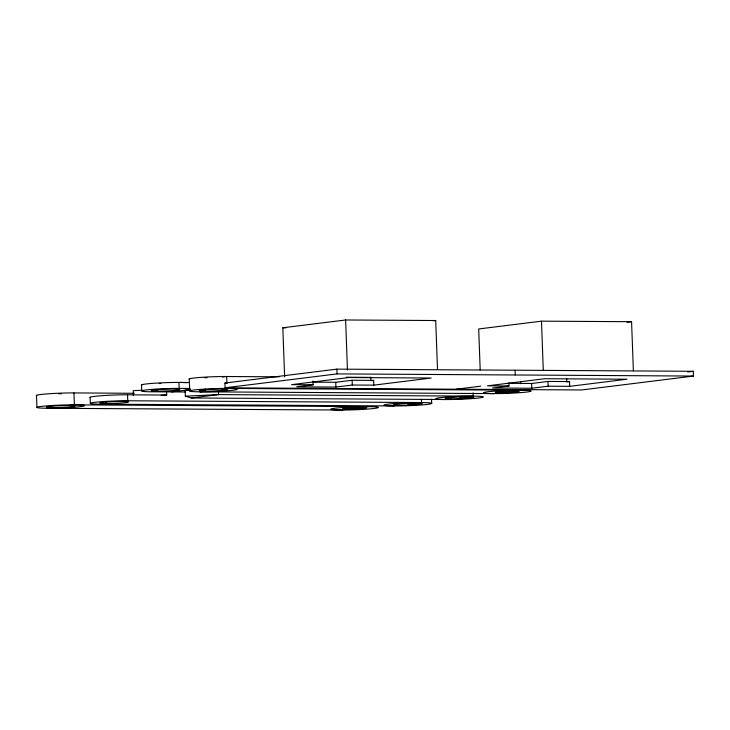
<?xml version="1.0" encoding="UTF-8"?>
<svg xmlns="http://www.w3.org/2000/svg" width="730" height="730" viewBox="0 0 730 730"><rect width="100%" height="100%" fill="white"/><g stroke="black" fill="none" stroke-linecap="round" stroke-linejoin="round"><path stroke-width="1.09" d="M284.627 376.78L282.829 327.779L345.618 319.977L435.71 320.525L437.507 369.526M433.474 320.798L435.71 320.525M633.375 370.712L631.578 321.711L541.477 321.163L478.697 328.965L480.194 369.991M627.097 322.268L631.578 321.711M222.331 377.045L226.701 376.507L279.079 376.826M224.922 383.04L336.849 369.134L693.327 371.296L693.5 376.06L581.573 389.966L225.105 387.803L224.922 383.04L227.203 383.049M171.45 391.91L190.347 389.555M68.912 405.524L74.378 404.849L368.175 406.628L340.873 410.023L47.076 408.243A23.889 1.46 -2.1 0 1 50.589 405.597A23.889 1.46 -2.1 0 1 84.507 405.798A23.889 1.46 -2.1 0 1 47.076 408.243L52.533 407.559A14.335 0.876 -2.1 0 0 74.998 406.099A14.335 0.876 -2.1 0 0 54.641 405.971A14.335 0.876 -2.1 0 0 52.533 407.559L52.45 405.396M225.105 387.803L337.023 373.897L693.5 376.06M122.293 401.445L127.759 400.77L421.557 402.549L421.438 399.301M221.674 389.099L227.13 388.424L520.928 390.203L493.635 393.598L199.838 391.809A23.889 1.46 -2.1 0 1 203.351 389.163A23.889 1.46 -2.1 0 1 237.268 389.373A23.889 1.46 -2.1 0 1 199.838 391.809L205.294 391.134A14.335 0.876 -2.1 0 0 227.76 389.674A14.335 0.876 -2.1 0 0 207.402 389.546A14.335 0.876 -2.1 0 0 205.294 391.134L205.212 388.971M190.639 389.948L185.101 390.212L185.32 396.171L191.251 397.987L218.553 394.592L473.177 396.135L473.058 392.886M313.115 384.783L296.736 386.818L335.909 387.055L352.289 385.02L373.833 385.148L431.165 378.03L348.904 377.529L291.571 384.655L313.115 384.783L312.978 380.969M313.352 382.155L335.736 382.292L352.115 380.257L373.66 380.385L373.833 385.148M373.66 380.385L370.931 380.722L370.803 377.319M456.223 389.209L480.787 386.152M508.983 385.969L492.604 388.004L531.778 388.241L548.157 386.207L569.701 386.343L627.024 379.217L544.762 378.715L487.439 385.841L508.983 385.969L508.874 383.113M508.098 383.332L531.604 383.478L547.984 381.443L569.528 381.571L569.701 386.343M569.528 381.571L566.799 381.909L566.672 378.505M687.669 371.999L693.327 371.296M467.912 396.819L459.526 397.832L471.142 397.923M416.292 403.234L407.906 404.247L419.513 404.338M142.122 390.249L133.252 390.669L133.435 395.633M161.175 395.313L166.714 395.049L166.604 392.074M185.32 396.171L218.553 394.592L218.443 391.618M103.879 404.028L100.457 404.165A23.889 1.46 -2.1 0 1 94.517 402.349A23.889 1.46 -2.1 0 1 127.759 400.77L127.54 394.811A23.889 1.46 -2.1 0 0 101.014 395.751A23.889 1.46 -2.1 0 0 90.383 397.622M282.829 327.779L286.251 327.797M346.266 377.227L371.315 377.383M189.189 382.502L178.941 382.438L179.16 388.397L190.037 388.46M185.593 391.992L151.858 391.791A23.889 1.46 -2.1 0 1 145.927 389.975A23.889 1.46 -2.1 0 1 179.16 388.397M36.783 395.742A23.889 1.46 -2.1 0 1 47.413 393.871A23.889 1.46 -2.1 0 1 73.94 392.932L134.293 393.297M127.54 394.811L166.714 395.049M191.251 397.987L445.875 399.529A23.889 1.46 -2.1 0 0 483.315 397.093A23.889 1.46 -2.1 0 0 449.388 396.883A23.889 1.46 -2.1 0 0 445.875 399.529M431.53 399.173L431.695 403.498A23.889 1.46 -2.1 0 1 394.255 405.944L100.457 404.165L105.914 403.48A14.335 0.876 -2.1 0 0 128.38 402.02A14.335 0.876 -2.1 0 0 108.022 401.892A14.335 0.876 -2.1 0 0 105.914 403.48L105.841 401.5M547.984 381.443L548.157 386.207M541.477 321.163L543.275 370.165M531.604 383.478L531.778 388.241M520.618 381.534L520.691 383.706M515.088 370.21L515.261 374.983M352.115 380.257L352.289 385.02M345.618 319.977L347.453 370.119M336.849 369.134L337.023 373.897M335.736 382.292L335.909 387.055M226.939 383.004L226.701 376.507A23.889 1.46 -2.1 0 0 200.175 377.446A23.889 1.46 -2.1 0 0 189.544 379.317M189.262 378.943L189.7 390.86M157.251 389.126L157.324 391.107A14.335 0.876 -2.1 0 0 179.781 389.647A14.335 0.876 -2.1 0 0 159.432 389.519A14.335 0.876 -2.1 0 0 157.324 391.107M141.501 384.883L141.72 390.842M90.1 397.257L90.319 403.206M73.94 392.932L74.378 404.849M36.5 395.377L36.938 407.294M394.255 405.944A23.889 1.46 -2.1 0 1 397.768 403.298A23.889 1.46 -2.1 0 1 431.695 403.498M141.793 385.248A23.889 1.46 -2.1 0 1 158.063 383.013A23.889 1.46 -2.1 0 1 186.907 382.73M159.213 383.569A14.335 0.876 -2.1 0 1 160.956 383.46M58.692 393.817A14.335 0.876 -2.1 0 1 61.503 393.716M204.802 377.784A14.335 0.876 -2.1 0 1 206.964 377.629M348.922 408.408L360.474 408.143L348.922 408.408M501.683 391.983L513.236 391.709L501.683 391.983M399.52 405.26A14.335 0.876 -2.1 0 0 422.15 403.818A14.335 0.876 -2.1 0 0 402.038 403.663A14.335 0.876 -2.1 0 0 399.52 405.26M451.14 398.854A14.335 0.876 -2.1 0 0 473.779 397.403A14.335 0.876 -2.1 0 0 453.668 397.248A14.335 0.876 -2.1 0 0 451.14 398.854M347.708 409.174A11.945 0.73 -2.1 0 0 366.423 407.951A11.945 0.73 -2.1 0 0 349.46 407.851A11.945 0.73 -2.1 0 0 347.708 409.174M340.873 410.023A23.889 1.46 -2.1 0 0 378.313 407.586A23.889 1.46 -2.1 0 0 344.387 407.376A23.889 1.46 -2.1 0 0 340.873 410.023M500.47 392.749A11.945 0.73 -2.1 0 0 519.185 391.526A11.945 0.73 -2.1 0 0 502.222 391.426A11.945 0.73 -2.1 0 0 500.47 392.749M493.635 393.598A23.889 1.46 -2.1 0 0 531.066 391.152A23.889 1.46 -2.1 0 0 497.148 390.952A23.889 1.46 -2.1 0 0 493.635 393.598"/></g></svg>
